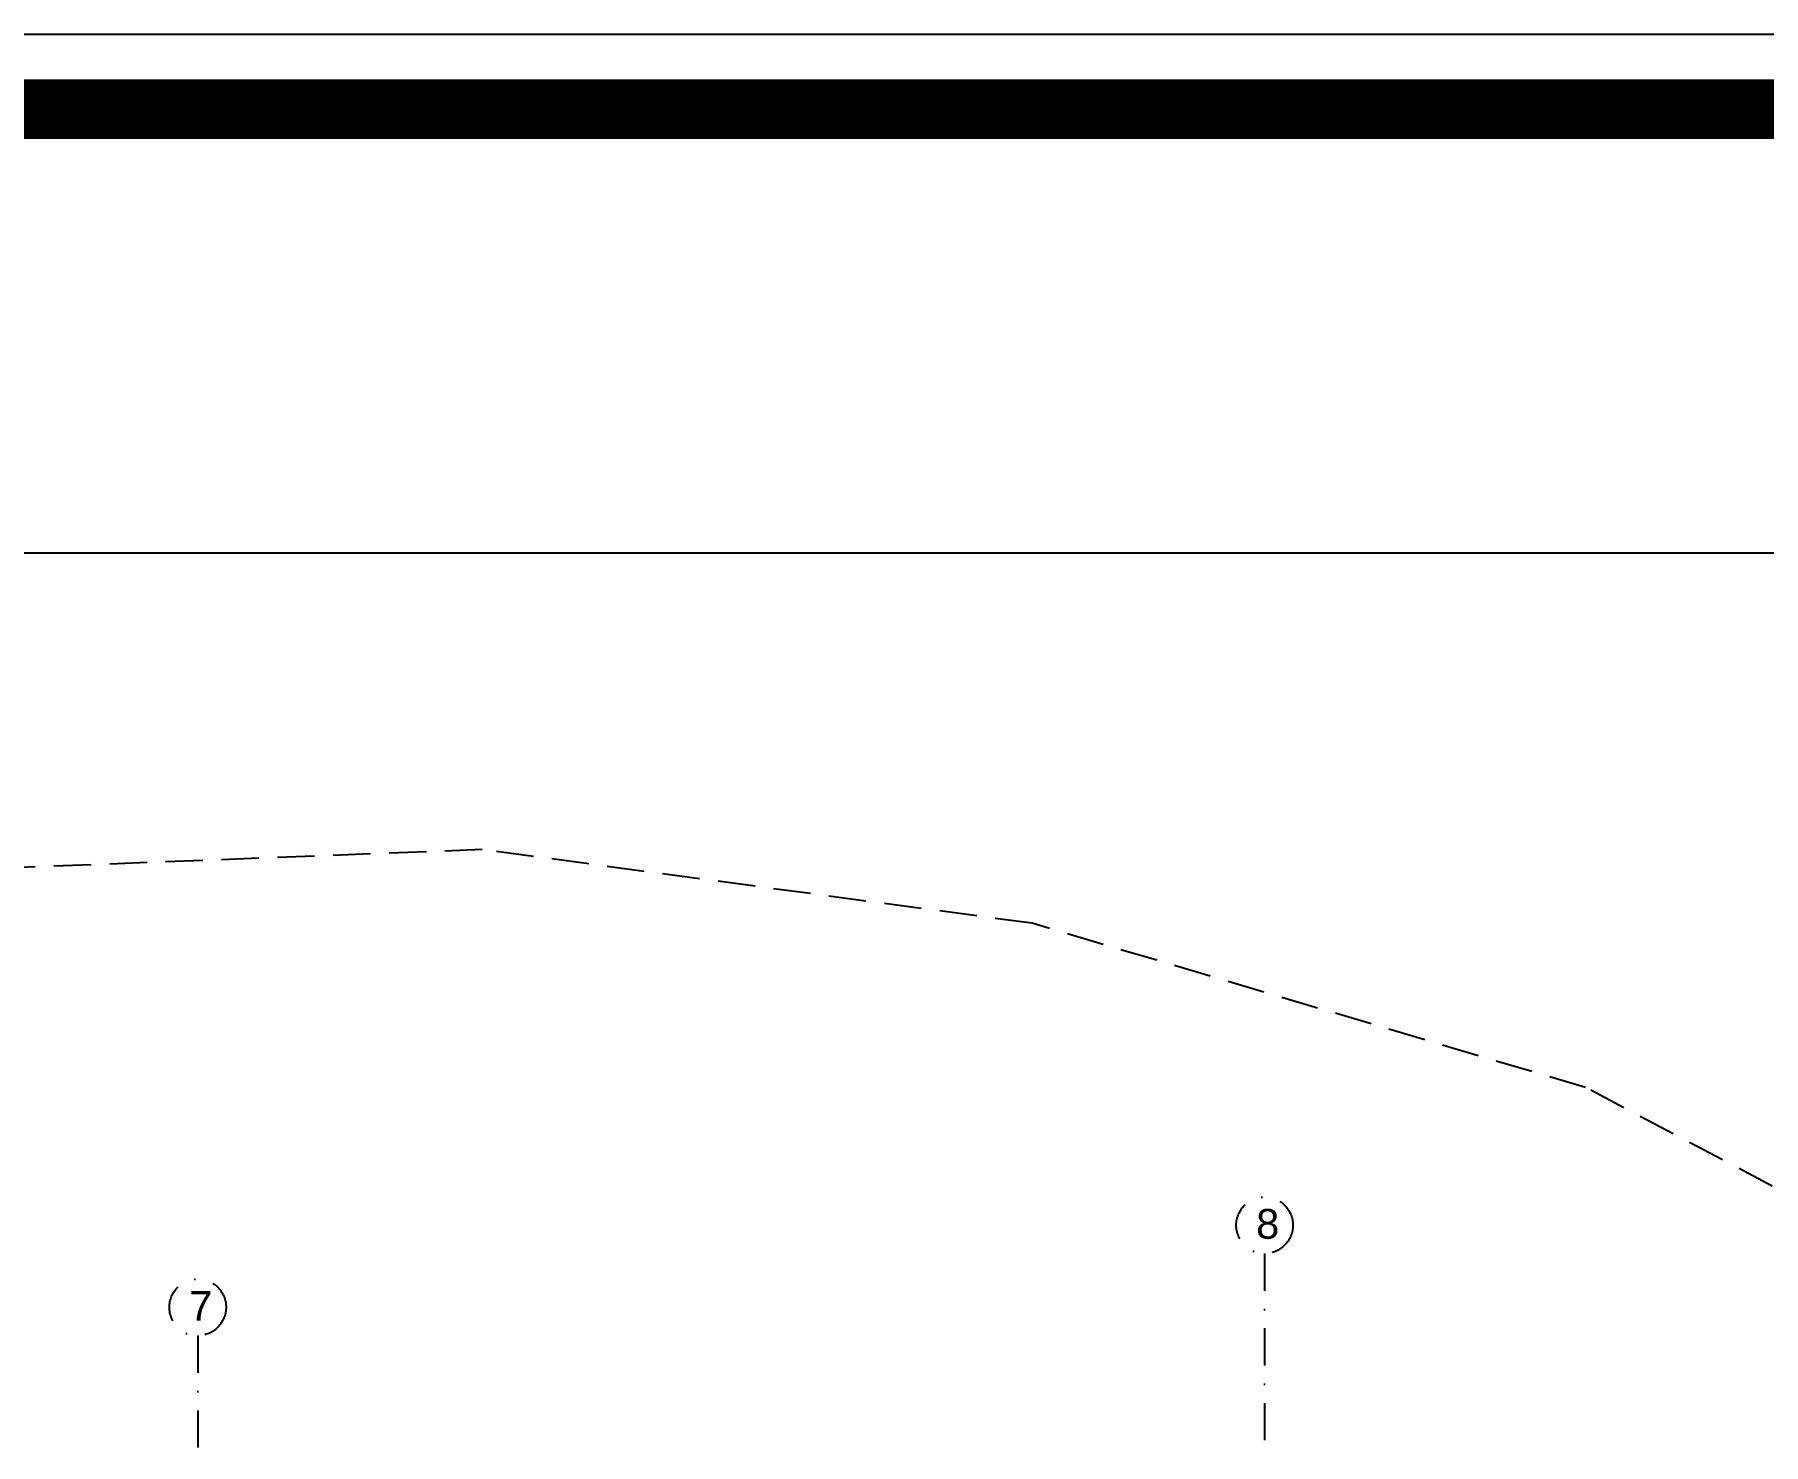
# Model space of a CAD drawing. Header units: millimetres. Extents: x -29311 to -3405, y 28913 to 42880.
# Drawn here: x -24337 to -23177, y 41357 to 42302 of the extents above; entities that cross this region are included whole.
import ezdxf

# ---------------------------------------------------------------- set-up
doc = ezdxf.new("R2010")
doc.units = ezdxf.units.MM
for name, pattern in [('( Hidden )', [0.375, 0.25, -0.125]), ('DASHDOT', [1, 0.5, -0.25, 0, -0.25]), ('DASHDOT2', [0.5, 0.25, -0.125, 0, -0.125])]:
    doc.linetypes.add(name, pattern=pattern)
for name, color, linetype in [('A-AKS', 57, 'DASHDOT'), ('A-AKS.', 57, 'DASHDOT2'), ('vaz_bina2', 161, 'Continuous'), ('Yazılar', 253, 'Continuous')]:
    doc.layers.add(name, color=color, linetype=linetype)
doc.styles.add('text1', font='arial.ttf')

# ---------------------------------------------------------------- blocks, each defined once
blk = doc.blocks.new('ANTET')
at = {"color": 251, "const_width": 20, "elevation": 0}
blk.add_lwpolyline([(-18595.04, -50619.36), (-18595.04, -52600.11), (-14668.24, -52600.11), (-14668.24, -50619.36)], close=True, dxfattribs=at)
at = {"layer": 'Yazılar', "elevation": 0}
for points in [[(-18620.04, -50594.36), (-18620.04, -52625.11), (-14643.24, -52625.11), (-14643.24, -50594.36)], [(-18397.88, -50768.01), (-14785.5, -50768.01), (-14785.5, -52468.87), (-18397.88, -52468.87)]]:
    blk.add_lwpolyline(points, close=True, dxfattribs=at)
blk = doc.blocks.new('AKS')
at = {"layer": 'A-AKS.', "ltscale": 100}
for p, q in [((4869.5, 2314), (4869.5, 2054.9)), ((4154, 2259), (4154, 2054.9))]:
    blk.add_line(p, q, dxfattribs=at)
for centre in [(4869.5, 2333), (4154, 2278)]:
    blk.add_circle(centre, 19, dxfattribs=at)
at = {"layer": 'A-AKS.', "ltscale": 100, "char_height": 20, "width": 18.894, "attachment_point": 1, "style": 'text1'}
for s, insert in [('8', (4863.8, 2343.9)), ('7', (4148.3, 2288.9))]:
    blk.add_mtext(s, dxfattribs=dict(at, insert=insert))

msp = doc.modelspace()

# ---------------------------------------------------------------- linework, layer by layer
at = {"layer": 'vaz_bina2', "linetype": '( Hidden )', "ltscale": 100}
msp.add_lwpolyline([(-28374.8, 41087.28), (-28131.22, 39221.08), (-23118.21, 39238.89), (-22100.43, 39242.51), (-22369.36, 40634.75), (-22611.15, 41117.08), (-22939.4, 41407.74), (-23296.6, 41596.35), (-23667.74, 41706.43), (-24036.53, 41755.81), (-28439.79, 41585.13)], close=True, dxfattribs=at)

# ---------------------------------------------------------------- block references
at = {"xscale": 2, "yscale": 2, "zscale": 2}
msp.add_blockref('ANTET', (7929.5, 143490.88, 0), dxfattribs=at)
at = {"layer": 'A-AKS'}
msp.add_blockref('AKS', (-28381.33, 39171.08), dxfattribs=at)

doc.saveas('drawing.dxf')
